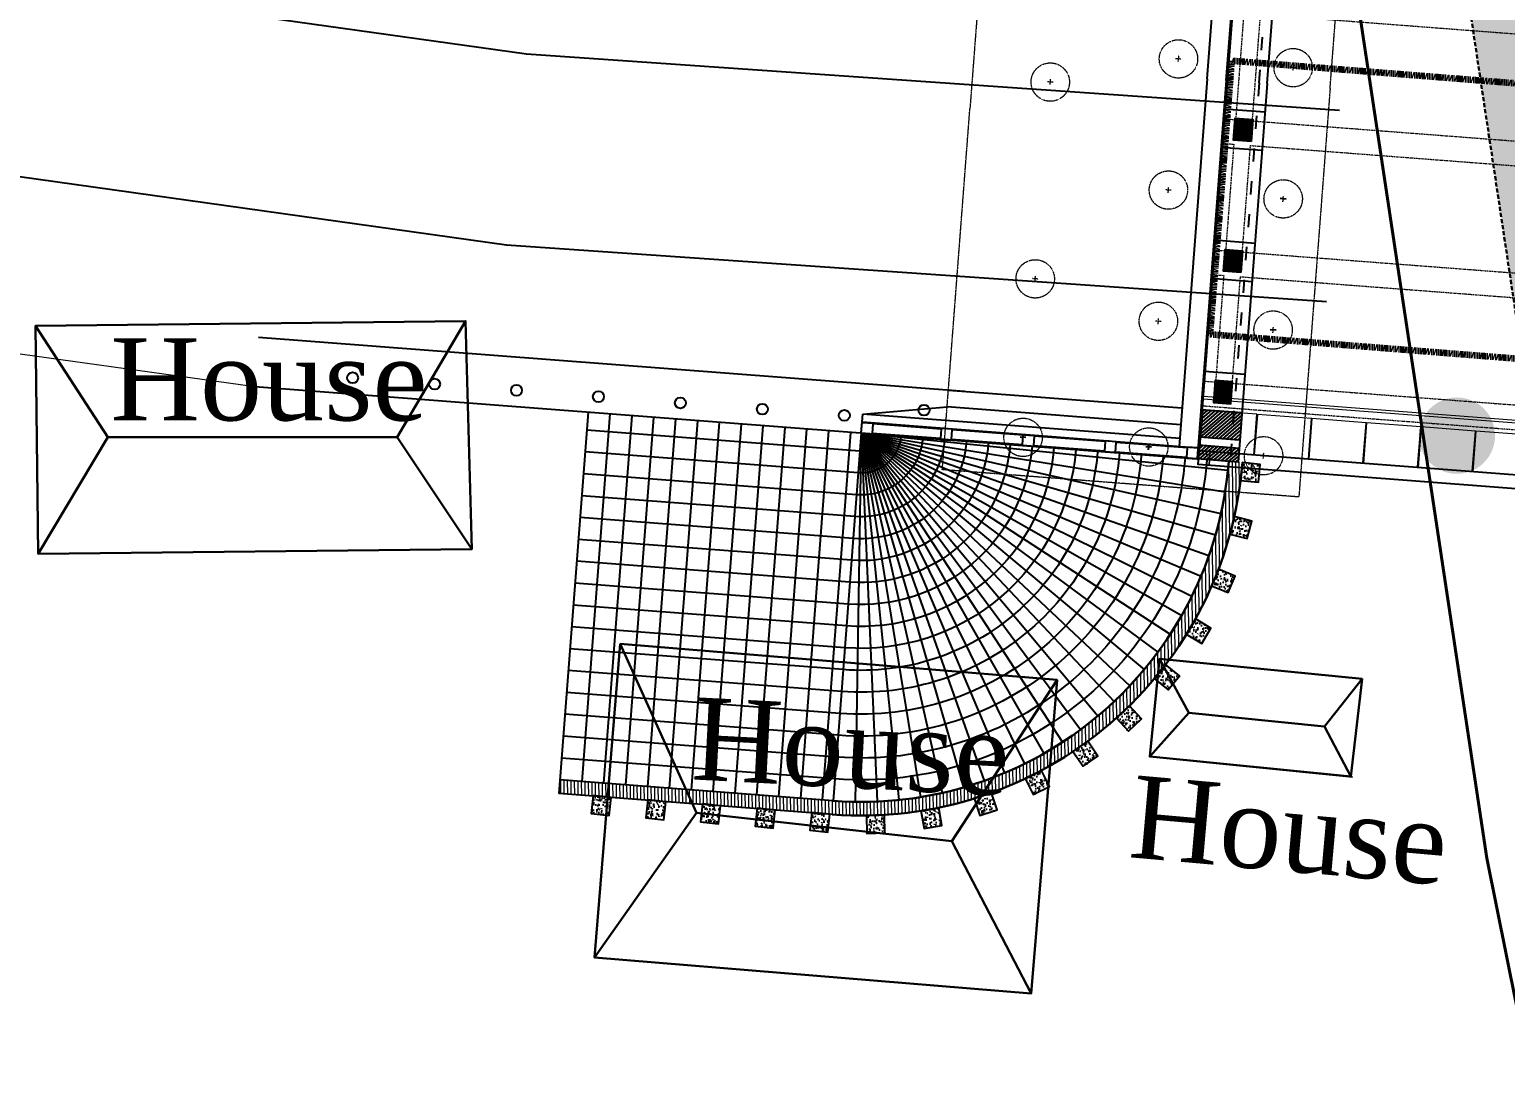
# Model space of a CAD drawing. Header units: inches. Extents: x 215676 to 3518780154, y 2761699 to 325936546.
# Drawn here: x 112945568 to 112972500, y 9457733 to 9476904 of the extents above; entities that cross this region are included whole.
import ezdxf
from ezdxf.enums import TextEntityAlignment as Align

# ---------------------------------------------------------------- set-up
doc = ezdxf.new("R2010")
doc.units = ezdxf.units.IN
doc.header["$LTSCALE"] = 20
doc.header["$MEASUREMENT"] = 0
for name, pattern in [('ACAD_ISO03W100', [30, 12, -18]), ('DASHED', [0.75, 0.5, -0.25]), ('DASHED2', [0.375, 0.25, -0.125]), ('HIDDEN', [9.524999999999999, 6.35, -3.175])]:
    doc.linetypes.add(name, pattern=pattern)
for name, color, linetype in [('Abutment W Line', 11, 'Continuous'), ('Bearing  peat', 11, 'Continuous'), ('BORE HOLE', 1, 'Continuous'), ('Deck Slab', 11, 'Continuous'), ('Extra Line', 134, 'Continuous'), ('Hatching', 65, 'Continuous'), ('proposed', 1, 'Continuous'), ('Ralling', 6, 'Continuous'), ('RL', 1, 'Continuous'), ('Text', 7, 'Continuous')]:
    doc.layers.add(name, color=color, linetype=linetype)
for name, color, linetype, lineweight in [('Box', 30, 'Continuous', 13), ('Girder Line', 7, 'Continuous', 18), ('KHAL+RIVER BANK', 160, 'Continuous', 18), ('Railing', 6, 'Continuous', 15), ('Road', 7, 'Continuous', 30), ('SHED', 7, 'Continuous', 30), ('Water Body', 4, 'Continuous', 18), ('Water Line', 4, 'DASHED', 18)]:
    doc.layers.add(name, color=color, linetype=linetype, lineweight=lineweight)
doc.styles.add('TR', font='times.ttf')
pattern_1 = [(45, (113368225.4387956, 9457309.098030254), (-33.67596045400933, 33.67596045400933), [])]
pattern_2 = [(0, (113368375.4387956, 9457309.098030254), (0, 25.4), [])]

# ---------------------------------------------------------------- blocks, each defined once
blk = doc.blocks.new('edgh')
at = {"layer": 'Box', "linetype": 'Continuous', "lineweight": 20, "ltscale": 5}
for p, q in [((331789.1434944446, 528972.9665487913), (331789.1434944446, 528972.9665487913)), ((331789.1434944446, 519172.9665487914), (331789.1434944446, 519172.9665487914)), ((350424.6434944447, 519172.9665487914), (333581.1434944447, 519172.9665487914)), ((351751.8852477008, 519172.9665487914), (350701.8852477008, 519172.9665487914))]:
    blk.add_line(p, q, dxfattribs=at)
for points in [[(331794.1434944447, 528717.9665487914), (332784.1434944447, 528717.9665487914), (332784.1434944447, 527977.9665487913), (331794.1434944447, 527977.9665487913)], [(332794.1434944447, 528717.9665487914), (333784.1434944447, 528717.9665487914), (333784.1434944447, 527977.9665487913), (332794.1434944447, 527977.9665487913)], [(333794.1434944447, 528717.9665487914), (334784.1434944447, 528717.9665487914), (334784.1434944447, 527977.9665487913), (333794.1434944447, 527977.9665487913)], [(334794.1434944447, 528717.9665487914), (335784.1434944447, 528717.9665487914), (335784.1434944447, 527977.9665487913), (334794.1434944447, 527977.9665487913)], [(335794.1434944447, 528717.9665487914), (336784.1434944447, 528717.9665487914), (336784.1434944447, 527977.9665487913), (335794.1434944447, 527977.9665487913)], [(336794.1434944447, 528717.9665487914), (337784.1434944447, 528717.9665487914), (337784.1434944447, 527977.9665487913), (336794.1434944447, 527977.9665487913)], [(337794.1434944447, 528717.9665487914), (338784.1434944447, 528717.9665487914), (338784.1434944447, 527977.9665487913), (337794.1434944447, 527977.9665487913)], [(338794.1434944447, 528717.9665487914), (339784.1434944447, 528717.9665487914), (339784.1434944447, 527977.9665487913), (338794.1434944447, 527977.9665487913)], [(339794.1434944447, 528717.9665487914), (340784.1434944447, 528717.9665487914), (340784.1434944447, 527977.9665487913), (339794.1434944447, 527977.9665487913)], [(340794.1434944447, 528717.9665487914), (341784.1434944447, 528717.9665487914), (341784.1434944447, 527977.9665487913), (340794.1434944447, 527977.9665487913)], [(341794.1434944447, 528717.9665487914), (342784.1434944447, 528717.9665487914), (342784.1434944447, 527977.9665487913), (341794.1434944447, 527977.9665487913)], [(342794.1434944447, 528717.9665487914), (342784.1434944447, 528717.9665487914), (342784.1434944447, 527977.9665487913), (342794.1434944447, 527977.9665487913)], [(342794.1434944447, 528717.9665487914), (343784.1434944447, 528717.9665487914), (343784.1434944447, 527977.9665487913), (342794.1434944447, 527977.9665487913)], [(343794.1434944447, 528717.9665487914), (344784.1434944447, 528717.9665487914), (344784.1434944447, 527977.9665487913), (343794.1434944447, 527977.9665487913)], [(344794.1434944447, 528717.9665487914), (345784.1434944447, 528717.9665487914), (345784.1434944447, 527977.9665487913), (344794.1434944447, 527977.9665487913)], [(345794.1434944447, 528717.9665487914), (346784.1434944447, 528717.9665487914), (346784.1434944447, 527977.9665487913), (345794.1434944447, 527977.9665487913)], [(346794.1434944447, 528717.9665487914), (347784.1434944447, 528717.9665487914), (347784.1434944447, 527977.9665487913), (346794.1434944447, 527977.9665487913)], [(347794.1434944447, 528717.9665487914), (348784.1434944447, 528717.9665487914), (348784.1434944447, 527977.9665487913), (347794.1434944447, 527977.9665487913)], [(348794.1434944447, 528717.9665487914), (349784.1434944447, 528717.9665487914), (349784.1434944447, 527977.9665487913), (348794.1434944447, 527977.9665487913)], [(349794.1434944447, 528717.9665487914), (350784.1434944447, 528717.9665487914), (350784.1434944447, 527977.9665487913), (349794.1434944447, 527977.9665487913)], [(350794.1434944447, 528717.9665487914), (351784.1434944447, 528717.9665487914), (351784.1434944447, 527977.9665487913), (350794.1434944447, 527977.9665487913)], [(331794.1434944447, 519427.9665487913), (332784.1434944447, 519427.9665487913), (332784.1434944447, 520167.9665487914), (331794.1434944447, 520167.9665487914)], [(332794.1434944447, 519427.9665487913), (333784.1434944447, 519427.9665487913), (333784.1434944447, 520167.9665487914), (332794.1434944447, 520167.9665487914)], [(333794.1434944447, 519427.9665487913), (334784.1434944447, 519427.9665487913), (334784.1434944447, 520167.9665487914), (333794.1434944447, 520167.9665487914)], [(334794.1434944447, 519427.9665487913), (335784.1434944447, 519427.9665487913), (335784.1434944447, 520167.9665487914), (334794.1434944447, 520167.9665487914)], [(335794.1434944447, 519427.9665487913), (336784.1434944447, 519427.9665487913), (336784.1434944447, 520167.9665487914), (335794.1434944447, 520167.9665487914)], [(336794.1434944447, 519427.9665487913), (337784.1434944447, 519427.9665487913), (337784.1434944447, 520167.9665487914), (336794.1434944447, 520167.9665487914)], [(337794.1434944447, 519427.9665487913), (338784.1434944447, 519427.9665487913), (338784.1434944447, 520167.9665487914), (337794.1434944447, 520167.9665487914)], [(338794.1434944447, 519427.9665487913), (339784.1434944447, 519427.9665487913), (339784.1434944447, 520167.9665487914), (338794.1434944447, 520167.9665487914)], [(339794.1434944447, 519427.9665487913), (340784.1434944447, 519427.9665487913), (340784.1434944447, 520167.9665487914), (339794.1434944447, 520167.9665487914)], [(340794.1434944447, 519427.9665487913), (341784.1434944447, 519427.9665487913), (341784.1434944447, 520167.9665487914), (340794.1434944447, 520167.9665487914)], [(341794.1434944447, 519427.9665487913), (342784.1434944447, 519427.9665487913), (342784.1434944447, 520167.9665487914), (341794.1434944447, 520167.9665487914)], [(342794.1434944447, 519427.9665487913), (342784.1434944447, 519427.9665487913), (342784.1434944447, 520167.9665487914), (342794.1434944447, 520167.9665487914)], [(342794.1434944447, 519427.9665487913), (343784.1434944447, 519427.9665487913), (343784.1434944447, 520167.9665487914), (342794.1434944447, 520167.9665487914)], [(343794.1434944447, 519427.9665487913), (344784.1434944447, 519427.9665487913), (344784.1434944447, 520167.9665487914), (343794.1434944447, 520167.9665487914)], [(344794.1434944447, 519427.9665487913), (345784.1434944447, 519427.9665487913), (345784.1434944447, 520167.9665487914), (344794.1434944447, 520167.9665487914)], [(345794.1434944447, 519427.9665487913), (346784.1434944447, 519427.9665487913), (346784.1434944447, 520167.9665487914), (345794.1434944447, 520167.9665487914)], [(346794.1434944447, 519427.9665487913), (347784.1434944447, 519427.9665487913), (347784.1434944447, 520167.9665487914), (346794.1434944447, 520167.9665487914)], [(347794.1434944447, 519427.9665487913), (348784.1434944447, 519427.9665487913), (348784.1434944447, 520167.9665487914), (347794.1434944447, 520167.9665487914)], [(348794.1434944447, 519427.9665487913), (349784.1434944447, 519427.9665487913), (349784.1434944447, 520167.9665487914), (348794.1434944447, 520167.9665487914)], [(349794.1434944447, 519427.9665487913), (350784.1434944447, 519427.9665487913), (350784.1434944447, 520167.9665487914), (349794.1434944447, 520167.9665487914)], [(350794.1434944447, 519427.9665487913), (351784.1434944447, 519427.9665487913), (351784.1434944447, 520167.9665487914), (350794.1434944447, 520167.9665487914)]]:
    blk.add_lwpolyline(points, close=True, dxfattribs=at)
at = {"layer": 'Deck Slab'}
for p, q in [((331789.1434944446, 528722.9665487913), (351789.3852477007, 528722.9665487913)), ((351789.3852477007, 519422.9665487914), (331789.1434944447, 519422.9665487914))]:
    blk.add_line(p, q, dxfattribs=at)
blk.add_lwpolyline([(350902.3852477008, 519172.9665487914), (331789.1434944447, 519172.9665487914), (331789.1434944446, 528972.9665487913), (351789.3852477006, 528972.9665487913), (351789.3852477007, 519172.9665487914), (350261.6434944447, 519172.9665487914)], dxfattribs=at)
at = {"layer": 'Girder Line', "linetype": 'HIDDEN', "ltscale": 0.15}
for p, q in [((331789.1434944447, 527897.9665487913), (351789.3852477007, 527897.9665487913)), ((331789.1434944447, 527447.9665487913), (331989.1434944447, 527447.9665487913)), ((331989.1434944446, 527447.9665487914), (331989.1434944447, 525497.9665487914)), ((332289.1434944446, 527447.9665487913), (338722.1434944446, 527447.9665487913)), ((332289.1434944446, 527447.9665487914), (332289.1434944446, 525497.9665487914)), ((338722.1434944446, 527447.9665487914), (338722.1434944446, 525497.9665487914)), ((339022.1434944447, 527447.9665487913), (344556.3852477007, 527447.9665487913)), ((339022.1434944447, 527447.9665487914), (339022.1434944447, 525497.9665487914)), ((344556.3852477007, 527447.9665487914), (344556.3852477007, 525497.9665487914)), ((344856.3852477008, 527447.9665487913), (351289.3852477007, 527447.9665487913)), ((344856.3852477007, 527447.9665487914), (344856.3852477008, 525497.9665487914)), ((351289.3852477007, 527447.9665487914), (351289.3852477007, 525497.9665487914)), ((351589.3852477007, 527447.9665487914), (351589.3852477007, 525497.9665487914)), ((331789.1434944447, 525497.9665487914), (331989.1434944447, 525497.9665487914)), ((332289.1434944446, 525497.9665487914), (338722.1434944446, 525497.9665487914)), ((339022.1434944447, 525497.9665487914), (344556.3852477007, 525497.9665487914)), ((344856.3852477008, 525497.9665487914), (351289.3852477007, 525497.9665487914)), ((351589.3852477007, 525497.9665487914), (351789.3852477007, 525497.9665487914)), ((331789.1434944446, 523072.9665487914), (331789.1434944446, 525372.9665487914)), ((331789.1434944447, 525047.9665487914), (331989.1434944447, 525047.9665487914)), ((331989.1434944447, 525047.9665487914), (331989.1434944447, 523097.9665487914)), ((332289.1434944447, 525047.9665487914), (332289.1434944447, 523097.9665487914)), ((332289.1434944446, 525047.9665487914), (338722.1434944446, 525047.9665487914)), ((338722.1434944446, 525047.9665487914), (338722.1434944447, 523097.9665487914)), ((339022.1434944447, 525047.9665487914), (344556.3852477007, 525047.9665487914)), ((339022.1434944447, 525047.9665487914), (339022.1434944447, 523097.9665487914)), ((344556.3852477007, 525047.9665487914), (344556.3852477007, 523097.9665487914)), ((344856.3852477008, 525047.9665487914), (351289.3852477007, 525047.9665487914)), ((344856.3852477008, 525047.9665487914), (344856.3852477008, 523097.9665487914)), ((351289.3852477007, 525047.9665487914), (351289.3852477007, 523097.9665487914)), ((351589.3852477007, 525047.9665487914), (351589.3852477008, 523097.9665487914)), ((331789.1434944447, 523097.9665487914), (331989.1434944447, 523097.9665487914)), ((332289.1434944447, 523097.9665487914), (338722.1434944447, 523097.9665487914)), ((339022.1434944447, 523097.9665487914), (344556.3852477007, 523097.9665487914)), ((344856.3852477008, 523097.9665487914), (351289.3852477007, 523097.9665487914)), ((351589.3852477007, 523097.9665487914), (351789.3852477007, 523097.9665487914)), ((331789.1434944447, 522647.9665487914), (331989.1434944447, 522647.9665487914)), ((331989.1434944447, 522647.9665487914), (331989.1434944447, 520697.9665487914)), ((332289.1434944447, 522647.9665487914), (332289.1434944447, 520697.9665487914)), ((332289.1434944447, 522647.9665487914), (338722.1434944447, 522647.9665487914)), ((338722.1434944447, 522647.9665487914), (338722.1434944447, 520697.9665487914)), ((339022.1434944447, 522647.9665487914), (344556.3852477008, 522647.9665487914)), ((339022.1434944447, 522647.9665487914), (339022.1434944447, 520697.9665487914)), ((344556.3852477008, 522647.9665487914), (344556.3852477007, 520697.9665487914)), ((344856.3852477007, 522647.9665487914), (351289.3852477008, 522647.9665487914)), ((344856.3852477007, 522647.9665487914), (344856.3852477007, 520697.9665487914)), ((351289.3852477008, 522647.9665487914), (351289.3852477007, 520697.9665487914)), ((351589.3852477007, 522647.9665487914), (351589.3852477007, 520697.9665487914)), ((331789.1434944447, 520697.9665487914), (331989.1434944447, 520697.9665487914)), ((332289.1434944447, 520697.9665487914), (338722.1434944447, 520697.9665487914)), ((339022.1434944447, 520697.9665487914), (344556.3852477007, 520697.9665487914)), ((344856.3852477007, 520697.9665487914), (351289.3852477007, 520697.9665487914)), ((351589.3852477007, 520697.9665487914), (351789.3852477007, 520697.9665487914)), ((331789.1434944447, 520247.9665487914), (351789.3852477007, 520247.9665487914))]:
    blk.add_line(p, q, dxfattribs=at)
at = {"layer": 'Girder Line', "linetype": 'HIDDEN', "ltscale": 15}
for p, q in [((351589.3852477007, 527447.9665487913), (351789.3852477007, 527447.9665487913)), ((351589.3852477007, 525047.9665487914), (351789.3852477007, 525047.9665487914)), ((351589.3852477007, 522647.9665487914), (351789.3852477007, 522647.9665487914))]:
    blk.add_line(p, q, dxfattribs=at)
at = {"layer": 'Railing', "linetype": 'Continuous', "lineweight": 20, "ltscale": 5}
for p, q in [((331789.1434944446, 527772.9665487913), (351789.3852477006, 527772.9665487913)), ((331789.1434944446, 527722.9665487913), (351789.3852477006, 527722.9665487913)), ((331789.1434944447, 520422.9665487914), (351789.3852477008, 520422.9665487914)), ((331789.1434944447, 520372.9665487914), (351789.3852477008, 520372.9665487914))]:
    blk.add_line(p, q, dxfattribs=at)
for points in [[(331801.1434944446, 519372.9665487914), (331977.1434944446, 519372.9665487914), (331989.1434944446, 519360.9665487914), (331989.1434944446, 519184.9665487914), (331977.1434944446, 519172.9665487914), (331801.1434944446, 519172.9665487914), (331789.1434944446, 519184.9665487914), (331789.1434944446, 519360.9665487914)], [(331801.1434944446, 519172.9665487914), (331977.1434944446, 519172.9665487914), (331989.1434944446, 519184.9665487914), (331989.1434944446, 519360.9665487914), (331977.1434944446, 519372.9665487914), (331801.1434944446, 519372.9665487914), (331789.1434944446, 519360.9665487914), (331789.1434944446, 519184.9665487914)], [(331801.1434944446, 519172.9665487914), (331977.1434944446, 519172.9665487914), (331989.1434944446, 519184.9665487914), (331989.1434944446, 519360.9665487914), (331977.1434944446, 519372.9665487914), (331801.1434944446, 519372.9665487914), (331789.1434944446, 519360.9665487914), (331789.1434944446, 519184.9665487914)], [(331801.1434944446, 519372.9665487914), (331977.1434944446, 519372.9665487914), (331989.1434944446, 519360.9665487914), (331989.1434944446, 519184.9665487914), (331977.1434944446, 519172.9665487914), (331801.1434944446, 519172.9665487914), (331789.1434944446, 519184.9665487914), (331789.1434944446, 519360.9665487914)], [(331801.1434944446, 519172.9665487914), (331977.1434944446, 519172.9665487914), (331989.1434944446, 519184.9665487914), (331989.1434944446, 519360.9665487914), (331977.1434944446, 519372.9665487914), (331801.1434944446, 519372.9665487914), (331789.1434944446, 519360.9665487914), (331789.1434944446, 519184.9665487914)]]:
    blk.add_lwpolyline(points, close=True, dxfattribs=at)
blk = doc.blocks.new('gfffe')
at = {"true_color": 0xed1f24}
h = blk.add_hatch(dxfattribs=at)
h.set_pattern_fill('AR-CONC', color=240, angle=-3.81666561775622e-14)
h.set_pattern_definition([(49.9999999999999, (5949314.327706725, 76386.57703159499), (182.184668996004, -15.93908553890321), [19.05, -209.55]), (355, (5949314.327706725, 76386.57703159499), (-35.24342142496921, 191.0568452390352), [15.24, -167.64058417]), (100.4514446999999, (5949329.509713725, 76385.24877809499), (146.9412470903534, 175.117751912195), [16.19000879999999, -178.0902445999999]), (46.18419999999996, (5949314.327706725, 76437.37703159498), (271.0790408921299, -42.04232793272732), [28.575, -314.325]), (96.63555760999989, (5949336.917606725, 76433.87353159499), (237.4041340515032, 247.4261245977214), [24.28502314, -267.13560816]), (351.1841511699999, (5949314.327706725, 76437.37703159498), (237.4041340649772, 247.4261245855325), [22.85996707, -251.45973192]), (20.99999999999993, (5949339.727706725, 76424.67703159498), (151.6143912691324, -102.2651981870877), [19.05, -209.55]), (325.9999999999999, (5949339.727706725, 76424.67703159498), (61.80202834764719, 184.1879661223192), [15.24, -167.64]), (71.45144499999995, (5949352.362239325, 76416.15493169498), (213.4164192787162, 81.9227688859051), [16.1900088, -178.0899376]), (37.49999999999998, (5949314.327706725, 76386.57703159499), (3.088603250591873, 84.5550388731531), [0, -165.608, 0, -170.18, 0, -168.275]), (7.499999999999957, (5949314.327706725, 76386.57703159499), (66.81966251030582, 100.1805748181195), [0, -97.02799999999998, 0, -161.798, 0, -64.13499999999999]), (327.5, (5949257.685706725, 76386.57703159499), (135.5905951668714, -5.728743992673534), [0, -63.49999999999999, 0, -198.12, 0, -262.8899999999999]), (317.4999999999999, (5949232.285706725, 76386.57703159499), (148.129181386018, 25.42649103333293), [0, -82.55, 0, -131.572, 0, -186.69])])
h.paths.add_polyline_path([(5963085.189231027, 76843.61030348999), (5962756.360412356, 76832.52273693965), (5962767.447978905, 76503.69391826894), (5963096.276797577, 76514.78148481926)])
at = {"ltscale": 10}
blk.add_lwpolyline([(5962756.360412356, 76832.52273693965), (5963085.189231027, 76843.61030348999), (5963096.276797577, 76514.78148481926), (5962767.447978905, 76503.69391826894)], close=True, dxfattribs=at)
blk = doc.blocks.new('*U423')
at = {"layer": 'RL', "rotation": 270.0000000000042}
blk.add_blockref('gfffe', (-76503.60149048388, 5962767.447979578), dxfattribs=at)
blk = doc.blocks.new('*U430')
at = {"layer": 'RL', "color": 0, "linetype": 'ByBlock', "lineweight": -2, "transparency": 16777216}
for p, rotation in [((5951256.153368539, 83478.69391826901), 180), ((5952256.153368539, 83478.69391826901), 180), ((5953256.153368539, 83478.69391826901), 180), ((5954256.153368539, 83478.69391826901), 180), ((5955256.153368539, 83478.69391826901), 180), ((5956253.159267823, 83413.22706302405), 172.1437275101996), ((5957230.601501382, 83206.11607864447), 163.9292788344888), ((5958168.423691535, 82861.47449750616), 155.714830158778), ((5959047.382161539, 82386.37420514357), 147.5003814830672), ((5959849.441090907, 81790.56403938957), 139.2859328073564), ((5960558.14260209, 81086.2697487408), 131.0714841316456), ((5961158.944468499, 80287.94312566408), 122.8570354559347), ((5961639.518514254, 79411.96546251206), 114.642586780224), ((5961990.003582638, 78476.31141499548), 106.4281381045132), ((5962203.207882466, 77500.18017057753), 98.2136894288024), ((5962274.756560307, 76503.60149004433), 89.9992407530916)]:
    blk.add_blockref('*U423', p, dxfattribs=dict(at, rotation=rotation))
blk = doc.blocks.new('*U432')
at = {"ltscale": 10}
blk.add_line((-4.117874862132975e-13, 6725), (0.9146961398801068, 6.220588693400858e-05), dxfattribs=at)
blk = doc.blocks.new('*U433')
at = {"layer": 'RL', "color": 0, "linetype": 'ByBlock', "lineweight": -2, "transparency": 16777216}
for p, rotation in [((45782.95192745941, 414261.8941607564), 190.2237822179475), ((46178.47948796549, 414321.1460260834), 186.8158548119649), ((46576.82979943306, 414356.7811775255), 183.4079274059825), ((46976.59398666122, 414368.6735815898), 180), ((45005.94569540352, 414073.4613162015), 197.0396370299124), ((45391.64600968231, 414179.2351420274), 193.6317096239301), ((44256.79376700452, 413794.1460646723), 203.8554918418771), ((44627.21511963722, 413944.9467814424), 200.4475644358947), ((43546.08509686752, 413427.8964124501), 210.6713466538419), ((43895.99173427853, 413621.5925140122), 207.2634192478594), ((43208.31139562412, 413213.7428194078), 214.0792740598244), ((42883.86525994236, 412979.8891478399), 217.4872014658067), ((42573.89418262301, 412727.1624854354), 220.8951288717895), ((42279.4944614504, 412456.456669395), 224.3030562777721), ((42001.70732183435, 412168.7291251304), 227.7109836837547), ((41741.51523423084, 411864.9974800667), 231.1189110897373), ((41499.83843936554, 411546.3359645235), 234.5268384957198), ((41277.53169354998, 411213.8716124051), 237.9347659017022), ((41075.38124560124, 410868.7802751352), 241.3426933076847), ((40894.10205605726, 410512.2824629359), 244.750620713667), ((40734.33526852264, 410145.6390281583), 248.1585481196495), ((40596.64594208836, 409770.1467059323), 251.566475525632), ((40481.52105284523, 409387.1335279066), 254.9744029316145), ((40389.36777155924, 408997.9541253005), 258.3823303375971), ((40320.5120236005, 408603.9849378788), 261.7902577435796), ((40275.19733621861, 408206.6193457951), 265.1981851495621), ((40253.58397724182, 407807.2627415197), 268.6061125555447)]:
    blk.add_blockref('*U432', p, dxfattribs=dict(at, rotation=rotation))
blk = doc.blocks.new('PNAU')
at = {"layer": 'Hatching', "linetype": 'Continuous', "ltscale": 3}
h = blk.add_hatch(dxfattribs=at)
h.set_pattern_fill('LINE,_I', color=256, scale=8, style=2)
h.set_pattern_definition(pattern_2)
h.paths.add_polyline_path([(113276136.213658, 9464609.828132046), (113276296.213658, 9464609.828132046), (113276296.213658, 9464409.828132046), (113276136.213658, 9464409.828132046)])
h.paths.add_polyline_path([(113276296.213658, 9464409.828132046), (113276296.213658, 9464609.828132046), (113276456.213658, 9464609.828132046), (113276456.213658, 9464409.828132046)])
h.paths.add_polyline_path([(113276296.213658, 9464409.828132046), (113276456.213658, 9464409.828132046), (113276456.213658, 9464209.828132046), (113276296.213658, 9464209.828132046)])
h.paths.add_polyline_path([(113276296.213658, 9464209.828132046), (113276136.213658, 9464209.828132046), (113276136.213658, 9464409.828132046), (113276296.213658, 9464409.828132046)])
h = blk.add_hatch(dxfattribs=at)
h.set_pattern_fill('LINE,_I', color=256, scale=8, style=2)
h.set_pattern_definition([(0, (113368375.4387956, 9454909.098030254), (0, 25.4), [])])
h.paths.add_polyline_path([(113276136.213658, 9462209.828132046), (113276296.213658, 9462209.828132046), (113276296.213658, 9462009.828132046), (113276136.213658, 9462009.828132046)])
h.paths.add_polyline_path([(113276296.213658, 9462009.828132046), (113276296.213658, 9462209.828132046), (113276456.213658, 9462209.828132046), (113276456.213658, 9462009.828132046)])
h.paths.add_polyline_path([(113276296.213658, 9462009.828132046), (113276456.213658, 9462009.828132046), (113276456.213658, 9461809.828132046), (113276296.213658, 9461809.828132046)])
h.paths.add_polyline_path([(113276296.213658, 9461809.828132046), (113276136.213658, 9461809.828132046), (113276136.213658, 9462009.828132046), (113276296.213658, 9462009.828132046)])
h = blk.add_hatch(dxfattribs=at)
h.set_pattern_fill('LINE,_I', color=256, scale=8, style=2)
h.set_pattern_definition(pattern_2)
h.paths.add_polyline_path([(113276136.213658, 9459409.828132046), (113276296.213658, 9459409.828132046), (113276296.213658, 9459609.828132046), (113276136.213658, 9459609.828132046)])
h.paths.add_polyline_path([(113276296.213658, 9459609.828132046), (113276296.213658, 9459409.828132046), (113276456.213658, 9459409.828132046), (113276456.213658, 9459609.828132046)])
h.paths.add_polyline_path([(113276296.213658, 9459609.828132046), (113276456.213658, 9459609.828132046), (113276456.213658, 9459809.828132046), (113276296.213658, 9459809.828132046)])
h.paths.add_polyline_path([(113276296.213658, 9459809.828132046), (113276136.213658, 9459809.828132046), (113276136.213658, 9459609.828132046), (113276296.213658, 9459609.828132046)])
h = blk.add_hatch(dxfattribs=at)
h.set_pattern_fill('ANSI31', color=256, scale=15, style=2)
h.set_pattern_definition(pattern_1)
h.paths.add_polyline_path([(113275921.213658, 9458759.828132046), (113276671.213658, 9458759.828132046), (113276671.213658, 9459259.828132046), (113275921.213658, 9459259.828132046)])
h = blk.add_hatch(dxfattribs=at)
h.set_pattern_fill('ANSI31', color=256, scale=15, style=2)
h.set_pattern_definition(pattern_1)
h.paths.add_polyline_path([(113275921.213658, 9458359.828132046), (113276671.213658, 9458359.828132046), (113276671.213658, 9458609.828132046), (113275921.213658, 9458609.828132046)])
at = {"layer": 'Hatching', "lineweight": 18, "true_color": 0x58ba48}
h = blk.add_hatch(dxfattribs=at)
h.set_pattern_fill('ANSI31', color=85, scale=20, angle=50)
h.set_pattern_definition([(94.99999999999984, (107366486.5575128, 9389156.134213777), (-63.25836332882584, -5.53438966447629), [])])
edge = h.paths.add_edge_path()
edge.add_line((113269771.213658, 9451384.828132046), (113264771.213658, 9451384.828132046))
edge.add_line((113264771.213658, 9451384.828132046), (113264771.213658, 9451634.828132046))
edge.add_line((113264771.213658, 9451634.828132046), (113269771.213658, 9451634.828132046))
edge.add_arc((113269773.1236258, 9458357.737542573), 6722.909681835557, 269.9837223610904, 354.8460801971912)
edge.add_line((113276468.8523679, 9457753.80774339), (113276722.8477286, 9457789.382035393))
edge.add_arc((113269781.490878, 9458348.673026767), 6963.852478259029, 269.915443132987, 355.3934171454752, ccw=False)
edge = h.paths.add_edge_path()
edge.add_line((113276722.8477285, 9457789.382035393), (113276468.8523679, 9457753.80774339))
edge.add_arc((113269771.213658, 9458359.828132048), 6725.000000031914, 354.8298025582918, 359.1017579031117)
edge.add_arc((113276658.5426902, 9458393.367044618), 214.314672905367, 220.4220188909894, 292.533191541476)
edge.add_line((113276740.6720534, 9458195.413649265), (113276722.8477285, 9457789.382035393))
edge = h.paths.add_edge_path()
edge.add_arc((113276658.5426902, 9458393.367044618), 214.3146729048316, 220.4220188908856, 292.53319154157936, ccw=False)
edge.add_line((113276495.3872492, 9458254.402728772), (113276496.213658, 9458359.828132046))
edge.add_line((113276496.213658, 9458359.828132046), (113276746.2136579, 9458359.828132046))
edge.add_line((113276746.2136579, 9458359.828132046), (113276740.6720534, 9458195.413649265))
at = {"ltscale": 10}
for radius in [6975, 6725]:
    blk.add_arc((113269771.213658, 9458359.828132046), radius, 270, 0, dxfattribs=at)
at = {"layer": 'Abutment W Line', "ltscale": 5}
for p, q in [((113275921.213658, 9465284.828132046), (113275921.213658, 9468059.828132046)), ((113276671.213658, 9465284.828132046), (113276671.213658, 9468059.828132046)), ((113275571.213658, 9465284.828132046), (113275571.213658, 9467859.830775252)), ((113275571.213658, 9465284.828132046), (113275571.213658, 9458559.825488841)), ((113275921.213658, 9465284.828132046), (113275921.213658, 9458359.828132046)), ((113276671.213658, 9465284.828132046), (113276671.213658, 9458359.828132046)), ((113276671.213658, 9464759.828132046), (113275921.213658, 9464759.828132046)), ((113276671.213658, 9464059.828132046), (113275921.213658, 9464059.828132046)), ((113276671.213658, 9462359.828132046), (113275921.213658, 9462359.828132046)), ((113276671.213658, 9461659.828132046), (113275921.213658, 9461659.828132046)), ((113276671.213658, 9459959.828132046), (113275921.213658, 9459959.828132046)), ((113275571.213658, 9459259.828132046), (113271296.213658, 9459259.828132046)), ((113276671.213658, 9459259.828132046), (113275921.213658, 9459259.828132046)), ((113275571.213658, 9458959.828132046), (113271296.213658, 9458959.828132046)), ((113269771.213658, 9458359.828132046), (113269771.213658, 9458709.828132046)), ((113275571.213658, 9458709.828132046), (113269771.213658, 9458709.828132046)), ((113269771.213658, 9458359.828132046), (113269771.213658, 9458709.828132046)), ((113275571.213658, 9458709.828132046), (113269771.213658, 9458709.828132046)), ((113276671.213658, 9458759.828132046), (113275921.213658, 9458759.828132046)), ((113276671.213658, 9458609.828132046), (113275921.213658, 9458609.828132046)), ((113276671.213658, 9458359.828132046), (113275921.213658, 9458359.828132046)), ((113276671.213658, 9458359.828132046), (113275921.213658, 9458359.828132046)), ((113276671.213658, 9458359.828132046), (113275921.213658, 9458359.828132046))]:
    blk.add_line(p, q, dxfattribs=at)
at = {"layer": 'Abutment W Line', "linetype": 'ACAD_ISO03W100'}
for q in [(113276521.213658, 9468059.828132046), (113276521.213658, 9458359.828132046)]:
    blk.add_line((113276521.213658, 9465284.828132046), q, dxfattribs=at)
at = {"layer": 'Abutment W Line'}
blk.add_line((113269771.213658, 9458709.828132046), (113271296.213658, 9458959.828132046), dxfattribs=at)
at = {"layer": 'Abutment W Line', "ltscale": 10}
for centre in [(113270880.9460009, 9458866.977194626), (113260438.9050767, 9458659.735703822), (113261938.9050767, 9458659.735703822), (113263438.9050767, 9458659.735703822), (113264938.9050767, 9458659.735703822), (113266438.9050767, 9458659.735703822), (113267938.9050767, 9458659.735703822), (113269438.9050767, 9458659.735703822)]:
    blk.add_circle(centre, 100, dxfattribs=at)
at = {"layer": 'Bearing  peat', "linetype": 'Continuous'}
for points in [[(113276456.213658, 9464209.828132046), (113276136.213658, 9464209.828132046), (113276136.213658, 9464609.828132046), (113276456.213658, 9464609.828132046)], [(113276456.213658, 9461809.828132046), (113276136.213658, 9461809.828132046), (113276136.213658, 9462209.828132046), (113276456.213658, 9462209.828132046)], [(113276456.213658, 9459809.828132046), (113276136.213658, 9459809.828132046), (113276136.213658, 9459409.828132046), (113276456.213658, 9459409.828132046)]]:
    blk.add_lwpolyline(points, close=True, dxfattribs=at)
at = {"layer": 'Extra Line'}
for p, q in [((113277173.713658, 9463209.828132046), (113277068.713658, 9463209.828132046)), ((113277173.713658, 9460809.828132046), (113277068.713658, 9460809.828132046)), ((113272773.713658, 9458509.828132046), (113272668.713658, 9458509.828132046)), ((113272721.213658, 9458463.246075165), (113272721.213658, 9458562.328132046)), ((113275073.713658, 9458509.369160488), (113274968.713658, 9458509.369160488)), ((113275021.213658, 9458456.869160488), (113275021.213658, 9458564.53169844))]:
    blk.add_line(p, q, dxfattribs=at)
at = {"layer": 'Girder Line', "linetype": 'DASHED', "ltscale": 0.15}
for p, q in [((113271296.213658, 9468609.828132046), (113271296.213658, 9464409.828132046)), ((113277821.213658, 9465284.828132046), (113277821.213658, 9468609.828132046)), ((113275021.213658, 9465662.328132046), (113275021.213658, 9465609.828132046)), ((113277121.213658, 9465662.328132046), (113277121.213658, 9465609.828132046)), ((113275073.713658, 9465609.828132046), (113274968.713658, 9465609.828132046)), ((113275073.713658, 9465609.828132046), (113274968.713658, 9465609.828132046)), ((113275021.213658, 9465557.328132046), (113275021.213658, 9465609.828132046)), ((113277173.713658, 9465609.828132046), (113277068.713658, 9465609.828132046)), ((113277173.713658, 9465609.828132046), (113277068.713658, 9465609.828132046)), ((113277121.213658, 9465557.328132046), (113277121.213658, 9465609.828132046)), ((113277821.213658, 9465284.828132046), (113277821.213658, 9457809.828132046)), ((113272773.713658, 9465009.828132046), (113272668.713658, 9465009.828132046)), ((113272773.713658, 9465009.828132046), (113272668.713658, 9465009.828132046)), ((113272721.213658, 9464963.246075165), (113272721.213658, 9465062.328132046)), ((113271296.213658, 9457809.828132046), (113271296.213658, 9464409.828132046)), ((113275021.213658, 9463157.328132046), (113275021.213658, 9463262.328132046)), ((113277121.213658, 9463157.328132046), (113277121.213658, 9463262.328132046)), ((113275073.713658, 9463209.828132046), (113274968.713658, 9463209.828132046)), ((113272773.713658, 9461409.828132046), (113272668.713658, 9461409.828132046)), ((113272773.713658, 9461409.828132046), (113272668.713658, 9461409.828132046)), ((113272721.213658, 9461363.246075165), (113272721.213658, 9461462.328132046)), ((113275073.713658, 9460809.828132046), (113274968.713658, 9460809.828132046)), ((113275021.213658, 9460757.328132046), (113275021.213658, 9460862.328132046)), ((113277121.213658, 9460757.328132046), (113277121.213658, 9460862.328132046)), ((113277173.713658, 9458509.828132046), (113277068.713658, 9458509.828132046)), ((113277121.213658, 9458457.328132046), (113277121.213658, 9458562.328132046)), ((113277821.213658, 9457809.828132046), (113271296.213658, 9457809.828132046))]:
    blk.add_line(p, q, dxfattribs=at)
for centre in [(113275021.213658, 9465609.828132046), (113277121.213658, 9465609.828132046), (113272721.213658, 9465009.828132046), (113275021.213658, 9463209.828132046), (113277121.213658, 9463209.828132046), (113272721.213658, 9461409.828132046), (113275021.213658, 9460809.828132046), (113277121.213658, 9460809.828132046), (113272721.213658, 9458509.828132046), (113275021.213658, 9458509.828132046), (113277121.213658, 9458509.828132046)]:
    blk.add_circle(centre, 350, dxfattribs=at)
at = {"layer": 'Ralling'}
for p, q in [((113275921.213658, 9458559.825488841), (113269771.213658, 9458559.825488841)), ((113271221.2133879, 9458547.825218767), (113269971.213658, 9458547.828132046)), ((113271221.213658, 9458371.825218763), (113269971.213658, 9458371.828132046)), ((113272721.213658, 9458547.825488841), (113271421.213658, 9458547.825488841)), ((113272721.213658, 9458371.825488841), (113271421.213658, 9458371.825488841)), ((113274221.213658, 9458547.828132046), (113272921.213658, 9458547.825488841)), ((113274221.213658, 9458371.828132046), (113272921.213658, 9458371.825488841)), ((113275721.213658, 9458547.828132046), (113274421.213658, 9458547.828132046)), ((113275721.213658, 9458371.828132046), (113274421.213658, 9458371.828132046)), ((113275909.213658, 9458359.828132046), (113269771.213658, 9458359.828132046)), ((113269771.213658, 9458359.828132046), (113275921.213658, 9458359.828132046))]:
    blk.add_line(p, q, dxfattribs=at)
for points in [[(113269783.213658, 9458559.828132046), (113269959.213658, 9458559.828132046), (113269971.213658, 9458547.828132046), (113269971.213658, 9458371.828132046), (113269959.213658, 9458359.828132046), (113269783.213658, 9458359.828132046), (113269771.213658, 9458371.828132046), (113269771.213658, 9458547.828132046)], [(113271409.213658, 9458559.825488841), (113271233.213658, 9458559.825488841), (113271221.213658, 9458547.825488841), (113271221.213658, 9458371.825488841), (113271233.213658, 9458359.825488841), (113271409.213658, 9458359.825488841), (113271421.213658, 9458371.825488841), (113271421.213658, 9458547.825488841)], [(113272733.213658, 9458559.825488841), (113272909.213658, 9458559.825488841), (113272921.213658, 9458547.825488841), (113272921.213658, 9458371.825488841), (113272909.213658, 9458359.825488841), (113272733.213658, 9458359.825488841), (113272721.213658, 9458371.825488841), (113272721.213658, 9458547.825488841)], [(113274409.213658, 9458559.828132046), (113274233.213658, 9458559.828132046), (113274221.213658, 9458547.828132046), (113274221.213658, 9458371.828132046), (113274233.213658, 9458359.828132046), (113274409.213658, 9458359.828132046), (113274421.213658, 9458371.828132046), (113274421.213658, 9458547.828132046)], [(113275909.213658, 9458559.828132046), (113275733.213658, 9458559.828132046), (113275721.213658, 9458547.828132046), (113275721.213658, 9458371.828132046), (113275733.213658, 9458359.828132046), (113275909.213658, 9458359.828132046), (113275921.213658, 9458371.828132046), (113275921.213658, 9458547.828132046)]]:
    blk.add_lwpolyline(points, close=True, dxfattribs=at)
at = {"layer": 'RL', "ltscale": 0.5}
for p, q in [((113271593.9050767, 9459259.828132046), (113258671.6074129, 9459259.828132046)), ((113271593.9050767, 9458359.828132046), (113258674.3973959, 9458359.828132046)), ((113264771.213658, 9458359.828132046), (113264771.213658, 9451384.828132046)), ((113265171.213658, 9458359.828132046), (113265171.213658, 9451634.828132046)), ((113265571.213658, 9458359.828132046), (113265571.213658, 9451634.828132046)), ((113265971.213658, 9458359.828132046), (113265971.213658, 9451634.828132046)), ((113266371.213658, 9458359.828132046), (113266371.213658, 9451634.828132046)), ((113266771.213658, 9458359.828132046), (113266771.213658, 9451634.828132046)), ((113267171.213658, 9458359.828132046), (113267171.213658, 9451634.828132046)), ((113267571.213658, 9458359.828132046), (113267571.213658, 9451634.828132046)), ((113267971.213658, 9458359.828132046), (113267971.213658, 9451634.828132046)), ((113268371.213658, 9458359.828132046), (113268371.213658, 9451634.828132046)), ((113268771.213658, 9458359.828132046), (113268771.213658, 9451634.828132046)), ((113269171.213658, 9458359.828132046), (113269171.213658, 9451634.828132046)), ((113269571.213658, 9458359.828132046), (113269571.213658, 9451634.828132046))]:
    blk.add_line(p, q, dxfattribs=at)
for points in [[(113276746.2136574, 9458359.920560272, -0.4142174436114363), (113269771.213658, 9451384.828132046), (113264771.213658, 9451384.828132046)], [(113276496.2136574, 9458359.917247431, -0.4142174436114359), (113269771.213658, 9451634.828132046), (113264771.213658, 9451634.828132046)], [(113276096.2136574, 9458359.911946889, -0.4142174436114373), (113269771.213658, 9452034.828132046), (113264771.213658, 9452034.828132046)], [(113275696.2136575, 9458359.906646345, -0.4142174436114366), (113269771.213658, 9452434.828132046), (113264771.213658, 9452434.828132046)], [(113275296.2136575, 9458359.901345802, -0.4142174436114348), (113269771.213658, 9452834.828132046), (113264771.213658, 9452834.828132046)], [(113274896.2136575, 9458359.896045258, -0.4142174436114356), (113269771.213658, 9453234.828132046), (113264771.213658, 9453234.828132046)], [(113274496.2136576, 9458359.890744716, -0.414217443611434), (113269771.213658, 9453634.828132046), (113264771.213658, 9453634.828132046)], [(113274096.2136576, 9458359.885444172, -0.4142174436114354), (113269771.213658, 9454034.828132046), (113264771.213658, 9454034.828132046)], [(113273696.2136576, 9458359.88014363, -0.4142174436114333), (113269771.213658, 9454434.828132046), (113264771.213658, 9454434.828132046)], [(113273296.2136577, 9458359.874843085, -0.414217443611435), (113269771.213658, 9454834.828132046), (113264771.213658, 9454834.828132046)], [(113272896.2136577, 9458359.869542541, -0.414217443611431), (113269771.213658, 9455234.828132046), (113264771.213658, 9455234.828132046)], [(113272496.2136578, 9458359.864241999, -0.4142174436114337), (113269771.213658, 9455634.828132046), (113264771.213658, 9455634.828132046)], [(113272096.2136578, 9458359.858941454, -0.414217443611429), (113269771.213658, 9456034.828132046), (113264771.213658, 9456034.828132046)], [(113271696.2136578, 9458359.853640912, -0.4142174436114323), (113269771.213658, 9456434.828132046), (113264771.213658, 9456434.828132046)], [(113271296.2136579, 9458359.848340368, -0.414217443611436), (113269771.213658, 9456834.828132046), (113264771.213658, 9456834.828132046)], [(113270896.2136579, 9458359.843039826, -0.414217443611429), (113269771.213658, 9457234.828132046), (113264771.213658, 9457234.828132046)], [(113270496.2136579, 9458359.837739281, -0.4142174436114319), (113269771.213658, 9457634.828132046), (113264771.213658, 9457634.828132046)], [(113270096.213658, 9458359.832438739, -0.4142174436113963), (113269771.213658, 9458034.828132046), (113264771.213658, 9458034.828132046)]]:
    blk.add_lwpolyline(points, format="xyb", dxfattribs=at)
blk.add_blockref('edgh', (112944157.0701635, 8939086.861583257))
at = {"layer": 'RL', "xscale": -1, "rotation": 180}
blk.add_blockref('*U430', (107314471.4570971, 9534863.522050316), dxfattribs=at)
at = {"layer": 'RL', "ltscale": 0.5, "rotation": 180}
blk.add_blockref('*U433', (113316747.8076447, 9866003.501713637), dxfattribs=at)

msp = doc.modelspace()

# ---------------------------------------------------------------- hatches: boundary and pattern name
at = {"layer": 'BORE HOLE', "ltscale": 0.2}
msp.add_hatch(color=256, dxfattribs=at).paths.add_polyline_path([(112972256.6063746, 9469763.066879272, 1), (112970970.4277858, 9469228.45454979, 1)])
at = {"layer": 'Water Line', "linetype": 'Continuous', "lineweight": 9, "ltscale": 15, "true_color": 0x7aafdf}
h = msp.add_hatch(dxfattribs=at)
h.set_pattern_fill('ANSI33', color=143, scale=8000, angle=25)
h.set_pattern_definition([(70, (-659396366.2460881, -2491106631.102173), (-1879.385241571816, 684.0402866513374), []), (70, (-659395084.5333196, -2491106033.429696), (-1879.385241571816, 684.0402866513374), [999.9999999999992, -499.9999999999996])])
h.paths.add_polyline_path([(113029149.7516536, 9519671.77158928), (113034294.3038996, 9559962.20834732), (113005410.041006, 9560134.175106049), (113004672.3222102, 9562199.211807251), (113003147.8129634, 9558086.999031067), (113002410.0941676, 9560152.035736084), (112973531.0686244, 9560323.97131157), (112971543.2310084, 9546872.626403809), (112969922.2517909, 9536275.814277649), (112969226.3817042, 9516954.05693245), (112970188.961584, 9499864.423732758), (112971710.3584651, 9478205.075429916), (112971880.0454615, 9477079.740093231), (113027094.5726374, 9472777.00863266), (113026951.5123957, 9486312.969892502), (113028424.5063227, 9506906.403596878)])
h.paths.add_polyline_path([(113027094.5726374, 9472777.00863266), (112971880.0454615, 9477079.740093231), (112972856.9962062, 9470600.76817894), (113027283.0166224, 9465606.586093903), (113027147.0875148, 9467808.19706726)])
h.paths.add_polyline_path([(113027283.0166224, 9465606.586093903), (112972856.9962062, 9470600.76817894), (112974133.0883082, 9462137.941532135), (112980211.158758, 9431945.098218918), (112985437.4107569, 9411331.420240402), (112996719.0953425, 9386104.331453323), (113010688.4135493, 9363128.535959244), (113031567.3377742, 9370164.3794384), (113032936.1003627, 9368451.167675018), (113033041.4969844, 9372835.607656479), (113034410.2595881, 9371122.39589119), (113055316.9259394, 9378167.588001251), (113043852.3076991, 9400833.997255325), (113035258.6952266, 9421150.038619995), (113030595.6668299, 9435594.815158844), (113028102.3953913, 9452335.306316376)])
h.paths.add_polyline_path([(112991801.4111079, 9539550.192918777), (112992712.0591029, 9528063.528446198), (112996634.9916133, 9528675.941785812), (112995724.3436183, 9540162.606258392)], flags=16)

# ---------------------------------------------------------------- linework, layer by layer
msp.add_lwpolyline([(112966009.6161708, 9463642.490142822), (112969706.6526698, 9463274.715017319)])
at = {"layer": 'KHAL+RIVER BANK', "lineweight": 40, "ltscale": 15}
msp.add_lwpolyline([(113008745.7782496, 9362473.900798798), (112994944.7539119, 9385172.897827148), (112983541.1789759, 9410672.546899796), (112978260.2922572, 9431501.718137741), (112972162.7511958, 9461791.281930923), (112969720.8500422, 9477985.556684494), (112968192.9061183, 9499738.112035751), (112967224.354391, 9516933.769062042), (112967927.7198237, 9536463.644382477), (112969565.460348, 9547170.030138016), (112971511.1248988, 9560335.997348785)], dxfattribs=at)
at = {"layer": 'proposed'}
for points in [[(112969473.0230464, 9475426.572097778), (112954633.5844172, 9476451.953645706), (112942575.7378749, 9478143.58397293), (112922042.865774, 9478516.47589302), (112912334.4001063, 9477917.956142426), (112859639.3072566, 9473233.027288437)], [(112969231.7539119, 9471934.897827148), (112954269.3672694, 9472968.774888992), (112942299.8178309, 9474648.017759323), (112922118.8922633, 9475014.518072128), (112912597.1049708, 9474427.506902695), (112860186.8462123, 9469767.901613235)]]:
    msp.add_lwpolyline(points, dxfattribs=at)
at = {"layer": 'proposed', "linetype": 'DASHED', "lineweight": 100, "ltscale": 2, "elevation": 3468}
msp.add_lwpolyline([(112967106.6082515, 9471347.257583618), (113056824.452566, 9464226.273687363), (113057220.0627955, 9469210.598369598), (112967502.2184657, 9476331.582267761)], close=True, dxfattribs=at)
at = {"layer": 'Road', "lineweight": 0, "elevation": 3468}
msp.add_lwpolyline([(112949680.6565975, 9470386.374692515), (112918165.6926484, 9474770.80622921)], dxfattribs=at)
at = {"layer": 'SHED', "lineweight": 30}
for points in [[(112945723.9351863, 9467341.394075394), (112945679.3692988, 9471500.73343277), (112953524.7392634, 9471584.793876648), (112953639.6629084, 9467426.803670883)], [(112956345.6594905, 9465697.658620834), (112964318.6136073, 9465040.389421463), (112963847.2073725, 9459322.031864166), (112955874.2532557, 9459979.301063538)], [(112966009.6161708, 9463642.490142822), (112966187.0789393, 9465426.423484802), (112969884.1154231, 9465058.648357391), (112969678.9197901, 9463277.69188881)]]:
    msp.add_lwpolyline(points, close=True, dxfattribs=at)
for points in [[(112945679.7539119, 9471500.897827148), (112946994.2010401, 9469467.888231277), (112945723.9351863, 9467341.394075394), (112946994.2010401, 9469467.888231277), (112952279.1760768, 9469467.888231277), (112953524.7539119, 9471584.897827148), (112952279.1760768, 9469467.888231277), (112953639.6629084, 9467426.803670883)], [(112956345.6594905, 9465697.658620834), (112957738.4596156, 9462613.844686508), (112955874.2532557, 9459979.301063538), (112957738.4596156, 9462613.844686508), (112962398.8291835, 9462097.861621857), (112964318.7539119, 9465039.897827148), (112962398.8291835, 9462097.861621857), (112963847.2073725, 9459322.031864166)], [(112966187.0789393, 9465426.423484802), (112966719.189947, 9464437.259708405), (112966009.6161708, 9463642.490142822), (112966719.189947, 9464437.259708405), (112969195.3714961, 9464190.027288437), (112969884.1154231, 9465058.648357391), (112969195.3714961, 9464190.027288437), (112969678.7539119, 9463277.897827148)]]:
    msp.add_lwpolyline(points, dxfattribs=at)
at = {"layer": 'Water Body', "linetype": 'DASHED2', "lineweight": 30, "ltscale": 15}
msp.add_lwpolyline([(113010688.4135493, 9363128.535959244), (112996719.0953425, 9386104.331453323), (112985437.4107569, 9411331.420240402), (112980211.158758, 9431945.098218918), (112974133.0883082, 9462137.941532135), (112971710.3584651, 9478205.075429916), (112970188.961584, 9499864.423732758), (112969226.3817042, 9516954.05693245), (112969922.2517909, 9536275.814277649), (112971543.2310084, 9546872.626403809), (112973531.0686244, 9560323.97131157)], dxfattribs=at)

# ---------------------------------------------------------------- block references
at = {"layer": 'Road', "lineweight": 0, "rotation": 355.6245212791474}
msp.add_blockref('PNAU', (-700500.8330639126, 8680358.362027146, 3468), dxfattribs=at)

# ---------------------------------------------------------------- texts
at = {"layer": 'Text', "style": 'TR'}
msp.add_text('House', height=1500, dxfattribs=at).set_placement((112947043.0693263, 9470522.919828415), align=Align.MIDDLE_LEFT)
for rotation, p in [(357.0120502342954, (112957671.5708064, 9463975.06261444)), (354.9578879339406, (112965669.2104853, 9462554.86267662))]:
    msp.add_text('House', height=1500, rotation=rotation, dxfattribs=at).set_placement(p, align=Align.MIDDLE_LEFT)

doc.saveas('drawing.dxf')
